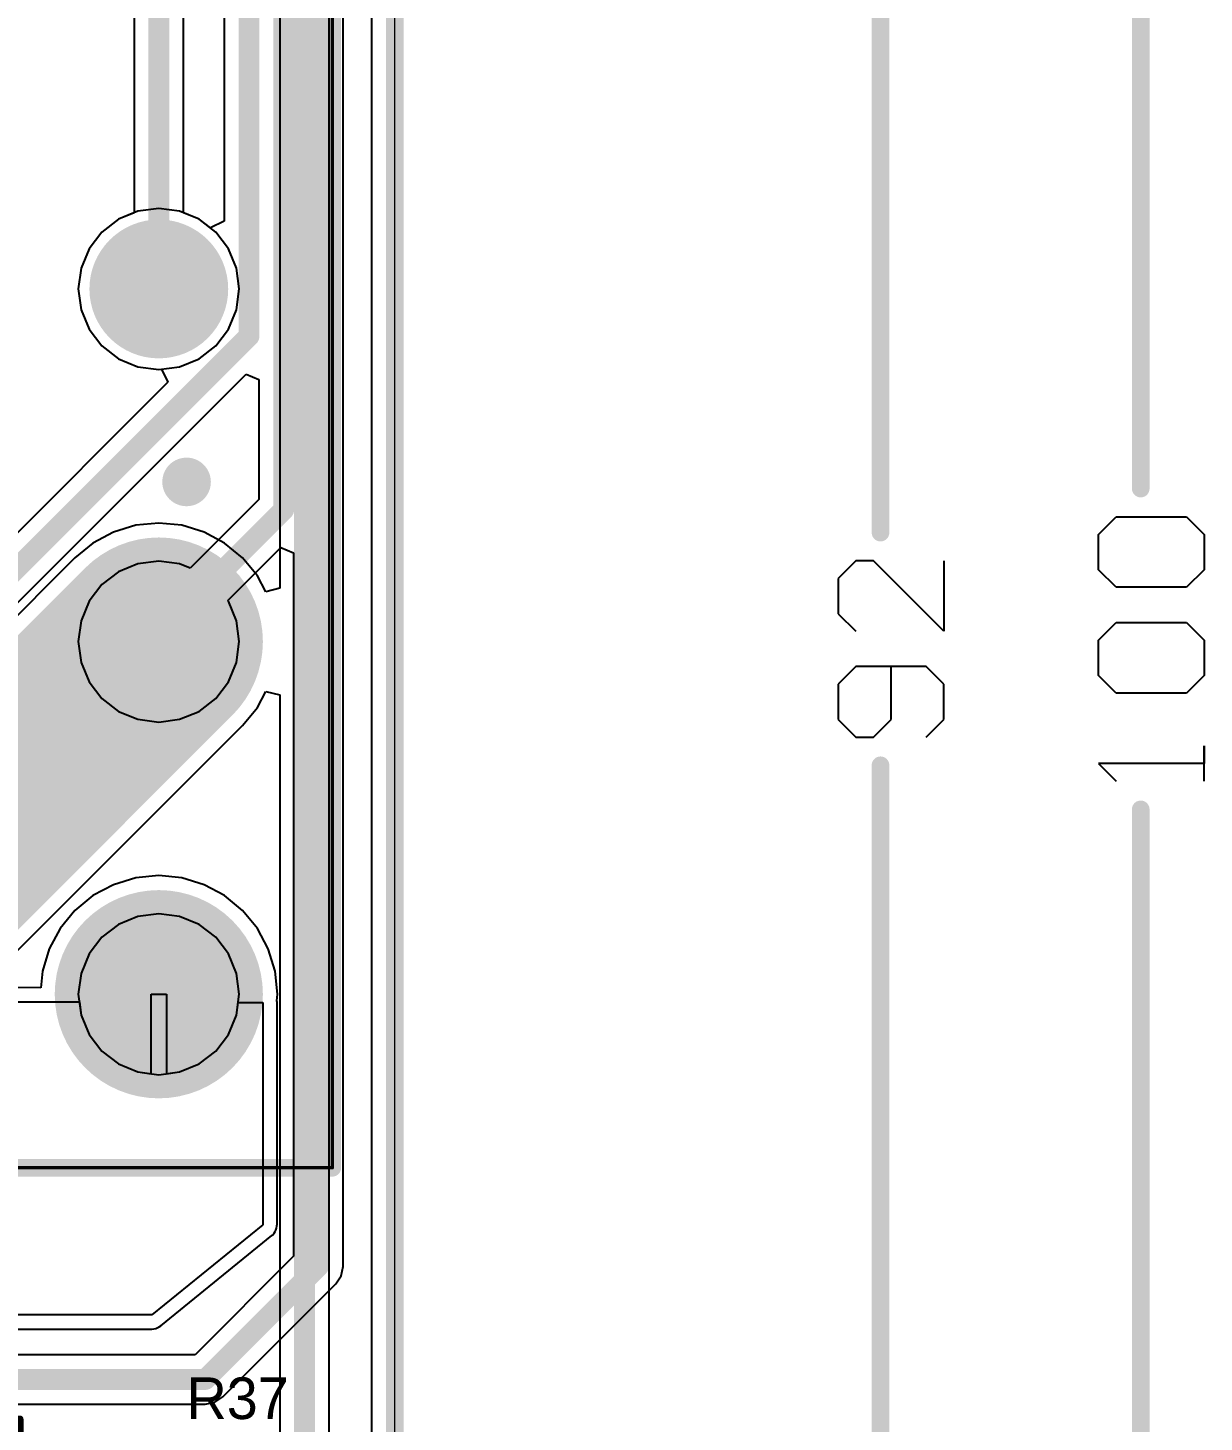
# Model space of a CAD drawing. Header units: millimetres. Extents: x 59 to 152, y 30 to 146.
# Drawn here: x 134.71 to 151.66, y 78.46 to 98.54 of the extents above; entities that cross this region are included whole.
import ezdxf

# ---------------------------------------------------------------- set-up
doc = ezdxf.new("R2010")
doc.units = ezdxf.units.MM
for name, color, linetype in [('BottomLayer', 5, 'Continuous'), ('BottomSolder', 6, 'Continuous'), ('KeepOutLayer', 6, 'Continuous'), ('Mechanical1', 6, 'Continuous'), ('Mechanical13', 56, 'Continuous'), ('Mechanical15', 56, 'Continuous'), ('Mechanical2', 216, 'Continuous'), ('MultiLayer', 9, 'Continuous'), ('PadHoleLayer', 156, 'Continuous'), ('TopLayer', 1, 'Continuous'), ('TopOverlay', 2, 'Continuous'), ('TopPaste', 8, 'Continuous'), ('TopSolder', 216, 'Continuous'), ('ViaHoleLayer', 16, 'Continuous')]:
    doc.layers.add(name, color=color, linetype=linetype)

# ---------------------------------------------------------------- blocks, each defined once
blk = doc.blocks.new('S______RTE24024_243')
at = {"layer": 'BottomLayer', "const_width": 0.95}
for points in [[(-13.175, 3.75, 1), (-12.225, 3.75, 1)], [(2.065, 3.75, 1), (3.015, 3.75, 1)], [(7.145, 3.75, 1), (8.095, 3.75, 1)], [(12.225, 3.75, 1), (13.175, 3.75, 1)], [(-13.175, -3.75, 1), (-12.225, -3.75, 1)], [(2.065, -3.75, 1), (3.015, -3.75, 1)], [(7.145, -3.75, 1), (8.095, -3.75, 1)], [(12.225, -3.75, 1), (13.175, -3.75, 1)]]:
    blk.add_lwpolyline(points, format="xyb", close=True, dxfattribs=at)
at = {"layer": 'BottomSolder', "const_width": 1}
for points in [[(-13.2, 3.75, 1), (-12.2, 3.75, 1)], [(2.04, 3.75, 1), (3.04, 3.75, 1)], [(7.12, 3.75, 1), (8.12, 3.75, 1)], [(12.2, 3.75, 1), (13.2, 3.75, 1)], [(-13.2, -3.75, 1), (-12.2, -3.75, 1)], [(2.04, -3.75, 1), (3.04, -3.75, 1)], [(7.12, -3.75, 1), (8.12, -3.75, 1)], [(12.2, -3.75, 1), (13.2, -3.75, 1)]]:
    blk.add_lwpolyline(points, format="xyb", close=True, dxfattribs=at)
at = {"layer": 'Mechanical1', "const_width": 0.05}
for points in [[(15.2, 6.25), (-15.2, 6.25)], [(-15.2, -6.25), (-15.2, 6.25)], [(15.2, -6.25), (15.2, 6.25)], [(15.2, -6.25), (-15.2, -6.25)]]:
    blk.add_lwpolyline(points, dxfattribs=at)
at = {"layer": 'Mechanical1', "const_width": 0.025}
for points in [[(-15.212, 6.25, 1), (-15.188, 6.25, 1)], [(-15.212, 6.25, 1), (-15.188, 6.25, 1)], [(15.188, 6.25, 1), (15.212, 6.25, 1)], [(15.188, 6.25, 1), (15.212, 6.25, 1)], [(-15.212, -6.25, 1), (-15.188, -6.25, 1)], [(-15.212, -6.25, 1), (-15.188, -6.25, 1)], [(15.188, -6.25, 1), (15.212, -6.25, 1)], [(15.188, -6.25, 1), (15.212, -6.25, 1)]]:
    blk.add_lwpolyline(points, format="xyb", close=True, dxfattribs=at)
at = {"layer": 'Mechanical15', "const_width": 0.05}
for points in [[(15.2, 6.25), (-15.2, 6.25)], [(-15.2, -6.25), (-15.2, 6.25)], [(15.2, -6.25), (15.2, 6.25)], [(15.2, -6.25), (-15.2, -6.25)]]:
    blk.add_lwpolyline(points, dxfattribs=at)
at = {"layer": 'Mechanical15', "const_width": 0.025}
for points in [[(-15.212, 6.25, 1), (-15.188, 6.25, 1)], [(-15.212, 6.25, 1), (-15.188, 6.25, 1)], [(15.188, 6.25, 1), (15.212, 6.25, 1)], [(15.188, 6.25, 1), (15.212, 6.25, 1)], [(-15.212, -6.25, 1), (-15.188, -6.25, 1)], [(-15.212, -6.25, 1), (-15.188, -6.25, 1)], [(15.188, -6.25, 1), (15.212, -6.25, 1)], [(15.188, -6.25, 1), (15.212, -6.25, 1)]]:
    blk.add_lwpolyline(points, format="xyb", close=True, dxfattribs=at)
at = {"layer": 'Mechanical2', "const_width": 0.05}
for points in [[(-15.2, -6.25), (-15.2, 6.25)], [(15.2, 6.25), (-15.2, 6.25)], [(15.2, -6.25), (15.2, 6.25)], [(15.2, -6.25), (-15.2, -6.25)]]:
    blk.add_lwpolyline(points, dxfattribs=at)
at = {"layer": 'Mechanical2', "const_width": 0.025}
for points in [[(-15.212, 6.25, 1), (-15.188, 6.25, 1)], [(-15.212, 6.25, 1), (-15.188, 6.25, 1)], [(15.188, 6.25, 1), (15.212, 6.25, 1)], [(15.188, 6.25, 1), (15.212, 6.25, 1)], [(-15.212, -6.25, 1), (-15.188, -6.25, 1)], [(-15.212, -6.25, 1), (-15.188, -6.25, 1)], [(15.188, -6.25, 1), (15.212, -6.25, 1)], [(15.188, -6.25, 1), (15.212, -6.25, 1)]]:
    blk.add_lwpolyline(points, format="xyb", close=True, dxfattribs=at)
at = {"layer": 'MultiLayer', "const_width": 0.95}
for points in [[(-13.175, 3.75, 1), (-12.225, 3.75, 1)], [(2.065, 3.75, 1), (3.015, 3.75, 1)], [(7.145, 3.75, 1), (8.095, 3.75, 1)], [(12.225, 3.75, 1), (13.175, 3.75, 1)], [(-13.175, -3.75, 1), (-12.225, -3.75, 1)], [(2.065, -3.75, 1), (3.015, -3.75, 1)], [(7.145, -3.75, 1), (8.095, -3.75, 1)], [(12.225, -3.75, 1), (13.175, -3.75, 1)]]:
    blk.add_lwpolyline(points, format="xyb", close=True, dxfattribs=at)
at = {"layer": 'PadHoleLayer', "const_width": 0.65}
for points in [[(-13.025, 3.75, 1), (-12.375, 3.75, 1)], [(2.215, 3.75, 1), (2.865, 3.75, 1)], [(7.295, 3.75, 1), (7.945, 3.75, 1)], [(12.375, 3.75, 1), (13.025, 3.75, 1)], [(-13.025, -3.75, 1), (-12.375, -3.75, 1)], [(2.215, -3.75, 1), (2.865, -3.75, 1)], [(7.295, -3.75, 1), (7.945, -3.75, 1)], [(12.375, -3.75, 1), (13.025, -3.75, 1)]]:
    blk.add_lwpolyline(points, format="xyb", close=True, dxfattribs=at)
at = {"layer": 'TopLayer', "const_width": 0.95}
for points in [[(-13.175, 3.75, 1), (-12.225, 3.75, 1)], [(2.065, 3.75, 1), (3.015, 3.75, 1)], [(7.145, 3.75, 1), (8.095, 3.75, 1)], [(12.225, 3.75, 1), (13.175, 3.75, 1)], [(-13.175, -3.75, 1), (-12.225, -3.75, 1)], [(2.065, -3.75, 1), (3.015, -3.75, 1)], [(7.145, -3.75, 1), (8.095, -3.75, 1)], [(12.225, -3.75, 1), (13.175, -3.75, 1)]]:
    blk.add_lwpolyline(points, format="xyb", close=True, dxfattribs=at)
at = {"layer": 'TopOverlay', "const_width": 0.254}
for points in [[(-15.2, -6.25), (-15.2, 6.25)], [(15.2, 6.25), (-15.2, 6.25)], [(15.2, -6.25), (15.2, 6.25)], [(15.2, -6.25), (-15.2, -6.25)]]:
    blk.add_lwpolyline(points, dxfattribs=at)
at = {"layer": 'TopOverlay', "const_width": 0.127}
for points in [[(-15.264, 6.25, 1), (-15.137, 6.25, 1)], [(-15.264, 6.25, 1), (-15.137, 6.25, 1)], [(15.137, 6.25, 1), (15.264, 6.25, 1)], [(15.137, 6.25, 1), (15.264, 6.25, 1)], [(-15.264, -6.25, 1), (-15.137, -6.25, 1)], [(-15.264, -6.25, 1), (-15.137, -6.25, 1)], [(15.137, -6.25, 1), (15.264, -6.25, 1)], [(15.137, -6.25, 1), (15.264, -6.25, 1)]]:
    blk.add_lwpolyline(points, format="xyb", close=True, dxfattribs=at)
at = {"layer": 'TopSolder', "const_width": 1}
for points in [[(-13.2, 3.75, 1), (-12.2, 3.75, 1)], [(2.04, 3.75, 1), (3.04, 3.75, 1)], [(7.12, 3.75, 1), (8.12, 3.75, 1)], [(12.2, 3.75, 1), (13.2, 3.75, 1)], [(-13.2, -3.75, 1), (-12.2, -3.75, 1)], [(2.04, -3.75, 1), (3.04, -3.75, 1)], [(7.12, -3.75, 1), (8.12, -3.75, 1)], [(12.2, -3.75, 1), (13.2, -3.75, 1)]]:
    blk.add_lwpolyline(points, format="xyb", close=True, dxfattribs=at)
blk = doc.blocks.new('LTV_816S_315')
at = {"layer": 'Mechanical13', "const_width": 0.1}
for points in [[(-2.3, 3.3), (-2.3, -3.3)], [(-2.3, 3.3), (2.3, 3.3)], [(2.3, 3.3), (2.3, -3.3)], [(-2.3, -3.3), (2.3, -3.3)]]:
    blk.add_lwpolyline(points, dxfattribs=at)
at = {"layer": 'Mechanical13', "const_width": 0.05}
for points in [[(-2.325, 3.3, 1), (-2.275, 3.3, 1)], [(-2.325, 3.3, 1), (-2.275, 3.3, 1)], [(2.275, 3.3, 1), (2.325, 3.3, 1)], [(2.275, 3.3, 1), (2.325, 3.3, 1)], [(-2.325, -3.3, 1), (-2.275, -3.3, 1)], [(-2.325, -3.3, 1), (-2.275, -3.3, 1)], [(2.275, -3.3, 1), (2.325, -3.3, 1)], [(2.275, -3.3, 1), (2.325, -3.3, 1)]]:
    blk.add_lwpolyline(points, format="xyb", close=True, dxfattribs=at)
at = {"layer": 'Mechanical15'}
for points, const_width in [([(-2.3, 3.3), (2.3, 3.3)], 0.05), ([(-2.3, 3.3), (-2.3, -3.3)], 0.05), ([(2.3, 3.3), (2.3, -3.3)], 0.05), ([(0, 0.5), (0, -0.5)], 0.1), ([(-0.5, 0), (0.5, 0)], 0.1), ([(-2.3, -3.3), (2.3, -3.3)], 0.05)]:
    blk.add_lwpolyline(points, dxfattribs=dict(at, const_width=const_width))
for points, const_width in [([(-2.312, 3.3, 1), (-2.288, 3.3, 1)], 0.025), ([(-2.312, 3.3, 1), (-2.288, 3.3, 1)], 0.025), ([(2.288, 3.3, 1), (2.312, 3.3, 1)], 0.025), ([(2.288, 3.3, 1), (2.312, 3.3, 1)], 0.025), ([(-0.025, 0.5, 1), (0.025, 0.5, 1)], 0.05), ([(-0.525, 0, 1), (-0.475, 0, 1)], 0.05), ([(0.475, 0, 1), (0.525, 0, 1)], 0.05), ([(-0.025, -0.5, 1), (0.025, -0.5, 1)], 0.05), ([(-2.312, -3.3, 1), (-2.288, -3.3, 1)], 0.025), ([(-2.312, -3.3, 1), (-2.288, -3.3, 1)], 0.025), ([(2.288, -3.3, 1), (2.312, -3.3, 1)], 0.025), ([(2.288, -3.3, 1), (2.312, -3.3, 1)], 0.025)]:
    blk.add_lwpolyline(points, format="xyb", close=True, dxfattribs=dict(at, const_width=const_width))
at = {"layer": 'PadHoleLayer'}
for points in [[(-1.27, 4.5), (-1.27, 4.5, -1), (-1.27, 4.5), (-1.27, 4.5, -1)], [(1.27, 4.5), (1.27, 4.5, -1), (1.27, 4.5), (1.27, 4.5, -1)], [(-1.27, -4.5), (-1.27, -4.5, -1), (-1.27, -4.5), (-1.27, -4.5, -1)], [(1.27, -4.5), (1.27, -4.5, -1), (1.27, -4.5), (1.27, -4.5, -1)]]:
    blk.add_lwpolyline(points, format="xyb", close=True, dxfattribs=at)
at = {"layer": 'TopLayer'}
for points in [[(-2.02, 3.85), (-0.52, 3.85), (-2.02, 5.15), (-0.52, 5.15)], [(0.52, 3.85), (2.02, 3.85), (0.52, 5.15), (2.02, 5.15)], [(-2.02, -5.15), (-0.52, -5.15), (-2.02, -3.85), (-0.52, -3.85)], [(0.52, -5.15), (2.02, -5.15), (0.52, -3.85), (2.02, -3.85)]]:
    blk.add_solid(points, dxfattribs=at)
at = {"layer": 'TopOverlay', "const_width": 0.1}
for points in [[(-2, 3), (2, 3)], [(-2, 3), (-2, -3)], [(2, 3), (2, -3)], [(-2, -3), (2, -3)]]:
    blk.add_lwpolyline(points, dxfattribs=at)
at = {"layer": 'TopOverlay'}
for points, const_width in [([(-2.025, 3, 1), (-1.975, 3, 1)], 0.05), ([(-2.025, 3, 1), (-1.975, 3, 1)], 0.05), ([(1.975, 3, 1), (2.025, 3, 1)], 0.05), ([(1.975, 3, 1), (2.025, 3, 1)], 0.05), ([(-1.375, -2.5, 1), (-1.625, -2.5, 1)], 0.25), ([(-1.687, -2.5, 1), (-1.563, -2.5, 1)], 0.125), ([(-1.437, -2.5, 1), (-1.312, -2.5, 1)], 0.125), ([(-2.025, -3, 1), (-1.975, -3, 1)], 0.05), ([(-2.025, -3, 1), (-1.975, -3, 1)], 0.05), ([(1.975, -3, 1), (2.025, -3, 1)], 0.05), ([(1.975, -3, 1), (2.025, -3, 1)], 0.05)]:
    blk.add_lwpolyline(points, format="xyb", close=True, dxfattribs=dict(at, const_width=const_width))
at = {"layer": 'TopPaste'}
for points in [[(-2.02, 3.85), (-0.52, 3.85), (-2.02, 5.15), (-0.52, 5.15)], [(0.52, 3.85), (2.02, 3.85), (0.52, 5.15), (2.02, 5.15)], [(-2.02, -5.15), (-0.52, -5.15), (-2.02, -3.85), (-0.52, -3.85)], [(0.52, -5.15), (2.02, -5.15), (0.52, -3.85), (2.02, -3.85)]]:
    blk.add_solid(points, dxfattribs=at)
at = {"layer": 'TopSolder'}
for points in [[(-2.07, 3.8), (-0.47, 3.8), (-2.07, 5.2), (-0.47, 5.2)], [(0.47, 3.8), (2.07, 3.8), (0.47, 5.2), (2.07, 5.2)], [(-2.07, -5.2), (-0.47, -5.2), (-2.07, -3.8), (-0.47, -3.8)], [(0.47, -5.2), (2.07, -5.2), (0.47, -3.8), (2.07, -3.8)]]:
    blk.add_solid(points, dxfattribs=at)

msp = doc.modelspace()

# ---------------------------------------------------------------- linework, layer by layer
at = {"layer": 'BottomLayer'}
for p, q in [((139.667, 132.088), (139.667, 47.9)), ((139.057, 73.663), (139.057, 107.92)), ((138.343, 107.772), (138.343, 90.469)), ((136.3, 95.9), (136.02, 95.785)), ((136.6, 95.94), (136.3, 95.9)), ((136.9, 95.9), (136.6, 95.94)), ((137.18, 95.785), (136.9, 95.9)), ((136.02, 95.785), (135.78, 95.6)), ((137.42, 95.6), (137.18, 95.785)), ((135.78, 95.6), (135.595, 95.36)), ((137.605, 95.36), (137.42, 95.6)), ((135.595, 95.36), (135.48, 95.08)), ((137.72, 95.08), (137.605, 95.36)), ((135.48, 95.08), (135.44, 94.78)), ((137.76, 94.78), (137.72, 95.08)), ((135.44, 94.78), (135.48, 94.48)), ((137.72, 94.48), (137.76, 94.78)), ((135.48, 94.48), (135.595, 94.2)), ((137.605, 94.2), (137.72, 94.48)), ((135.595, 94.2), (135.78, 93.96)), ((137.42, 93.96), (137.605, 94.2)), ((135.78, 93.96), (136.02, 93.775)), ((137.18, 93.775), (137.42, 93.96)), ((136.02, 93.775), (136.3, 93.66)), ((136.3, 93.66), (136.6, 93.62)), ((136.6, 93.62), (136.9, 93.66)), ((136.9, 93.66), (137.18, 93.775)), ((136.6, 91.408), (136.267, 91.375)), ((136.933, 91.375), (136.6, 91.408)), ((135.946, 91.278), (135.651, 91.12)), ((136.267, 91.375), (135.946, 91.278)), ((137.254, 91.278), (136.933, 91.375)), ((137.549, 91.12), (137.254, 91.278)), ((135.651, 91.12), (135.392, 90.908)), ((137.808, 90.908), (137.549, 91.12)), ((135.392, 90.908), (131.592, 87.108)), ((138.02, 90.649), (137.808, 90.908)), ((138.143, 90.419), (138.02, 90.649)), ((138.343, 90.469), (138.143, 90.419)), ((138.02, 88.751), (138.143, 88.981)), ((138.143, 88.981), (138.343, 88.931)), ((138.343, 88.931), (138.343, 73.663)), ((137.808, 88.492), (138.02, 88.751)), ((134.508, 85.192), (137.808, 88.492)), ((136.6, 85.78), (136.3, 85.74)), ((136.9, 85.74), (136.6, 85.78)), ((136.02, 85.625), (135.78, 85.44)), ((136.3, 85.74), (136.02, 85.625)), ((137.18, 85.625), (136.9, 85.74)), ((137.42, 85.44), (137.18, 85.625)), ((135.78, 85.44), (135.595, 85.2)), ((137.605, 85.2), (137.42, 85.44)), ((135.595, 85.2), (135.48, 84.92)), ((137.72, 84.92), (137.605, 85.2)), ((135.48, 84.92), (135.44, 84.62)), ((137.76, 84.62), (137.72, 84.92)), ((135.44, 84.62), (135.48, 84.32)), ((137.72, 84.32), (137.76, 84.62)), ((135.48, 84.32), (135.595, 84.04)), ((137.605, 84.04), (137.72, 84.32)), ((135.595, 84.04), (135.78, 83.8)), ((137.42, 83.8), (137.605, 84.04)), ((135.78, 83.8), (136.02, 83.615)), ((137.18, 83.615), (137.42, 83.8)), ((136.02, 83.615), (136.3, 83.5)), ((136.9, 83.5), (137.18, 83.615)), ((136.3, 83.5), (136.6, 83.46)), ((136.6, 83.46), (136.9, 83.5))]:
    msp.add_line(p, q, dxfattribs=at)
for points, const_width in [([(138.7, 73.3), (138.7, 107.92)], 0.3), ([(132.8, 85.9), (136.6, 89.7)], 3)]:
    msp.add_lwpolyline(points, dxfattribs=dict(at, const_width=const_width))
for points, const_width in [([(136.85, 92, 1), (137.15, 92, 1)], 0.3), ([(135.85, 89.7, 1), (137.35, 89.7, 1)], 1.5)]:
    msp.add_lwpolyline(points, format="xyb", close=True, dxfattribs=dict(at, const_width=const_width))
at = {"layer": 'BottomSolder', "const_width": 0.35}
msp.add_lwpolyline([(136.825, 92, 1), (137.175, 92, 1)], format="xyb", close=True, dxfattribs=at)
at = {"layer": 'KeepOutLayer', "const_width": 0.254}
msp.add_lwpolyline([(140, 40), (140, 140)], dxfattribs=at)
at = {"layer": 'Mechanical1', "const_width": 0.02}
msp.add_lwpolyline([(140, 40), (140, 140)], dxfattribs=at)
at = {"layer": 'Mechanical13'}
for p, q in [((150.141, 91.244), (150.395, 91.498)), ((150.395, 91.498), (151.41, 91.498)), ((151.41, 91.498), (151.664, 91.244)), ((150.141, 90.736), (150.141, 91.244)), ((151.664, 91.244), (151.664, 90.736)), ((146.645, 90.863), (146.391, 90.609)), ((146.898, 90.863), (146.645, 90.863)), ((147.914, 89.848), (146.898, 90.863)), ((147.914, 90.863), (147.914, 89.848)), ((146.391, 90.609), (146.391, 90.101)), ((150.395, 90.482), (150.141, 90.736)), ((151.664, 90.736), (151.41, 90.482)), ((151.41, 90.482), (150.395, 90.482)), ((146.391, 90.101), (146.645, 89.848)), ((150.141, 89.721), (150.395, 89.974)), ((150.395, 89.974), (151.41, 89.974)), ((151.41, 89.974), (151.664, 89.721)), ((150.141, 89.213), (150.141, 89.721)), ((151.664, 89.721), (151.664, 89.213)), ((146.645, 89.34), (146.391, 89.086)), ((147.66, 89.34), (146.645, 89.34)), ((147.152, 88.578), (147.152, 89.34)), ((147.914, 89.086), (147.66, 89.34)), ((150.395, 88.959), (150.141, 89.213)), ((151.664, 89.213), (151.41, 88.959)), ((146.391, 89.086), (146.391, 88.578)), ((147.914, 88.578), (147.914, 89.086)), ((151.41, 88.959), (150.395, 88.959)), ((146.391, 88.578), (146.645, 88.324)), ((146.898, 88.324), (147.152, 88.578)), ((147.66, 88.324), (147.914, 88.578)), ((146.645, 88.324), (146.898, 88.324)), ((151.664, 87.689), (151.664, 88.197)), ((151.664, 88.197), (151.664, 87.943)), ((151.664, 87.943), (150.141, 87.943)), ((150.141, 87.943), (150.395, 87.689))]:
    msp.add_line(p, q, dxfattribs=at)
at = {"layer": 'Mechanical13', "const_width": 0.254}
for points in [[(150.75, 91.904), (150.75, 140)], [(147, 91.27), (147, 136)], [(147, 44), (147, 87.918)], [(150.75, 40), (150.75, 87.283)]]:
    msp.add_lwpolyline(points, dxfattribs=at)
at = {"layer": 'Mechanical13', "const_width": 0.127}
for points in [[(150.687, 91.904, 1), (150.814, 91.904, 1)], [(146.937, 91.27, 1), (147.064, 91.27, 1)], [(146.937, 87.918, 1), (147.064, 87.918, 1)], [(150.687, 87.283, 1), (150.814, 87.283, 1)]]:
    msp.add_lwpolyline(points, format="xyb", close=True, dxfattribs=at)
at = {"layer": 'MultiLayer', "const_width": 0.3}
msp.add_lwpolyline([(136.85, 92, 1), (137.15, 92, 1)], format="xyb", close=True, dxfattribs=at)
at = {"layer": 'TopLayer'}
for p, q in [((139.667, 132.088), (139.667, 47.9)), ((139.257, 80.7), (139.257, 130.1)), ((137.543, 109.043), (137.543, 95.757)), ((136.957, 95.877), (136.957, 100.507)), ((136.243, 100.359), (136.243, 95.877)), ((136.243, 95.877), (136.02, 95.785)), ((137.18, 95.785), (136.957, 95.877)), ((136.02, 95.785), (135.78, 95.6)), ((137.343, 95.659), (137.18, 95.785)), ((137.543, 95.757), (137.343, 95.659)), ((135.78, 95.6), (135.595, 95.36)), ((135.595, 95.36), (135.48, 95.08)), ((135.48, 95.08), (135.44, 94.78)), ((135.44, 94.78), (135.48, 94.48)), ((135.48, 94.48), (135.595, 94.2)), ((135.595, 94.2), (135.78, 93.96)), ((135.78, 93.96), (136.02, 93.775)), ((136.02, 93.775), (136.3, 93.66)), ((136.3, 93.66), (136.6, 93.62)), ((136.6, 93.62), (136.638, 93.625)), ((136.638, 93.625), (136.731, 93.436)), ((136.731, 93.436), (133.352, 90.057)), ((133.752, 89.448), (137.858, 93.554)), ((137.858, 93.554), (138.043, 93.477)), ((138.043, 93.477), (138.043, 91.748)), ((138.043, 91.748), (137.053, 90.757)), ((137.596, 90.291), (138.358, 91.054)), ((138.358, 91.054), (138.543, 90.977)), ((136.3, 90.82), (136.02, 90.705)), ((136.6, 90.86), (136.3, 90.82)), ((136.9, 90.82), (136.6, 90.86)), ((137.053, 90.757), (136.9, 90.82)), ((138.543, 90.977), (138.543, 80.848)), ((136.02, 90.705), (135.78, 90.52)), ((135.78, 90.52), (135.595, 90.28)), ((135.595, 90.28), (135.48, 90)), ((137.605, 90.28), (137.596, 90.291)), ((137.72, 90), (137.605, 90.28)), ((135.48, 90), (135.44, 89.7)), ((137.76, 89.7), (137.72, 90)), ((135.44, 89.7), (135.48, 89.4)), ((137.72, 89.4), (137.76, 89.7)), ((135.48, 89.4), (135.595, 89.12)), ((137.605, 89.12), (137.72, 89.4)), ((135.595, 89.12), (135.78, 88.88)), ((137.42, 88.88), (137.605, 89.12)), ((135.78, 88.88), (136.02, 88.695)), ((137.18, 88.695), (137.42, 88.88)), ((136.02, 88.695), (136.3, 88.58)), ((136.3, 88.58), (136.6, 88.54)), ((136.6, 88.54), (136.9, 88.58)), ((136.9, 88.58), (137.18, 88.695)), ((135.946, 86.198), (135.651, 86.04)), ((136.267, 86.295), (135.946, 86.198)), ((136.6, 86.328), (136.267, 86.295)), ((136.933, 86.295), (136.6, 86.328)), ((137.254, 86.198), (136.933, 86.295)), ((137.549, 86.04), (137.254, 86.198)), ((135.651, 86.04), (135.392, 85.828)), ((137.808, 85.828), (137.549, 86.04)), ((135.392, 85.828), (135.18, 85.569)), ((138.02, 85.569), (137.808, 85.828)), ((135.18, 85.569), (135.022, 85.274)), ((138.178, 85.274), (138.02, 85.569)), ((135.022, 85.274), (134.925, 84.953)), ((138.275, 84.953), (138.178, 85.274)), ((134.925, 84.953), (134.901, 84.713)), ((138.308, 84.62), (138.275, 84.953)), ((134.901, 84.713), (132.068, 84.722)), ((136.49, 83.475), (136.49, 84.62)), ((136.49, 84.62), (136.71, 84.62)), ((136.71, 84.62), (136.71, 83.475)), ((138.299, 84.525), (138.308, 84.62)), ((130.799, 84.522), (135.455, 84.508)), ((135.455, 84.508), (135.48, 84.32)), ((137.72, 84.32), (137.744, 84.501)), ((137.744, 84.501), (138.1, 84.5)), ((138.1, 84.5), (138.1, 81.3)), ((138.304, 84.5), (138.299, 84.525)), ((138.304, 81.3), (138.304, 84.5)), ((135.48, 84.32), (135.595, 84.04)), ((137.605, 84.04), (137.72, 84.32)), ((135.595, 84.04), (135.78, 83.8)), ((137.42, 83.8), (137.605, 84.04)), ((135.78, 83.8), (136.02, 83.615)), ((137.18, 83.615), (137.42, 83.8)), ((136.02, 83.615), (136.3, 83.5)), ((136.9, 83.5), (137.18, 83.615)), ((136.3, 83.5), (136.49, 83.475)), ((136.71, 83.475), (136.9, 83.5)), ((138.1, 81.3), (136.5, 80)), ((138.229, 81.142), (138.235, 81.15)), ((138.235, 81.15), (138.244, 81.156)), ((138.244, 81.156), (138.261, 81.18)), ((138.261, 81.18), (138.279, 81.203)), ((138.279, 81.203), (138.282, 81.213)), ((138.282, 81.213), (138.288, 81.222)), ((138.288, 81.222), (138.294, 81.251)), ((138.294, 81.251), (138.303, 81.279)), ((138.302, 81.29), (138.304, 81.3)), ((138.303, 81.279), (138.302, 81.29)), ((136.629, 79.842), (138.229, 81.142)), ((138.543, 80.848), (137.122, 79.427)), ((139.152, 80.448), (139.23, 80.563)), ((139.23, 80.563), (139.257, 80.7)), ((137.523, 78.818), (139.152, 80.448)), ((136.5, 80), (105.4, 80)), ((105.56, 79.796), (136.5, 79.796)), ((136.5, 79.796), (136.529, 79.802)), ((136.529, 79.802), (136.558, 79.805)), ((136.558, 79.805), (136.568, 79.81)), ((136.568, 79.81), (136.578, 79.812)), ((136.578, 79.812), (136.603, 79.828)), ((136.603, 79.828), (136.629, 79.842)), ((137.122, 79.427), (120.27, 79.427)), ((137.27, 78.713), (137.407, 78.741)), ((137.407, 78.741), (137.523, 78.818)), ((120.418, 78.713), (137.27, 78.713))]:
    msp.add_line(p, q, dxfattribs=at)
at = {"layer": 'TopLayer', "const_width": 0.3}
for points in [[(138.9, 80.7), (138.9, 130.1)], [(138.4, 91.6), (138.4, 126.8)], [(137.9, 94.1), (137.9, 126.4)], [(136.6, 95.28), (136.6, 100.507)], [(136.6, 95.28), (137.1, 94.78)], [(133.5, 89.7), (137.9, 94.1)], [(137.1, 90.3), (138.4, 91.6)], [(137.1, 89.7), (137.1, 90.3)], [(137.27, 79.07), (138.9, 80.7)], [(120.27, 79.07), (137.27, 79.07)]]:
    msp.add_lwpolyline(points, dxfattribs=at)
at = {"layer": 'TopLayer'}
for points, const_width in [([(136.525, 95.28, 1), (136.675, 95.28, 1)], 0.15), ([(136.525, 95.28, 1), (136.675, 95.28, 1)], 0.15), ([(137.025, 94.78, 1), (137.175, 94.78, 1)], 0.15), ([(137.825, 94.1, 1), (137.975, 94.1, 1)], 0.15), ([(137.825, 94.1, 1), (137.975, 94.1, 1)], 0.15), ([(136.85, 92, 1), (137.15, 92, 1)], 0.3), ([(138.325, 91.6, 1), (138.475, 91.6, 1)], 0.15), ([(138.325, 91.6, 1), (138.475, 91.6, 1)], 0.15), ([(137.025, 90.3, 1), (137.175, 90.3, 1)], 0.15), ([(137.025, 90.3, 1), (137.175, 90.3, 1)], 0.15), ([(137.025, 89.7, 1), (137.175, 89.7, 1)], 0.15), ([(137.1, 84.62, 1), (136.1, 84.62, 1)], 2), ([(135.6, 84.62, 1), (136.6, 84.62, 1)], 1), ([(136.6, 84.62, 1), (137.6, 84.62, 1)], 1), ([(138.825, 80.7, 1), (138.975, 80.7, 1)], 0.15), ([(138.825, 80.7, 1), (138.975, 80.7, 1)], 0.15), ([(137.195, 79.07, 1), (137.345, 79.07, 1)], 0.15), ([(137.195, 79.07, 1), (137.345, 79.07, 1)], 0.15)]:
    msp.add_lwpolyline(points, format="xyb", close=True, dxfattribs=dict(at, const_width=const_width))
at = {"layer": 'TopSolder', "const_width": 0.35}
msp.add_lwpolyline([(136.825, 92, 1), (137.175, 92, 1)], format="xyb", close=True, dxfattribs=at)
at = {"layer": 'ViaHoleLayer', "const_width": 0.15}
msp.add_lwpolyline([(136.925, 92, 1), (137.075, 92, 1)], format="xyb", close=True, dxfattribs=at)

# ---------------------------------------------------------------- block references
for name, p, rotation in [('S______RTE24024_243', (132.85, 97.32), 270), ('LTV_816S_315', (131.3, 76.2), 90)]:
    msp.add_blockref(name, p, dxfattribs=dict(rotation=rotation))

# ---------------------------------------------------------------- texts
at = {"layer": 'TopOverlay'}
msp.add_text('R37', height=0.6, dxfattribs=at).set_placement((137, 78.5))

doc.saveas('drawing.dxf')
